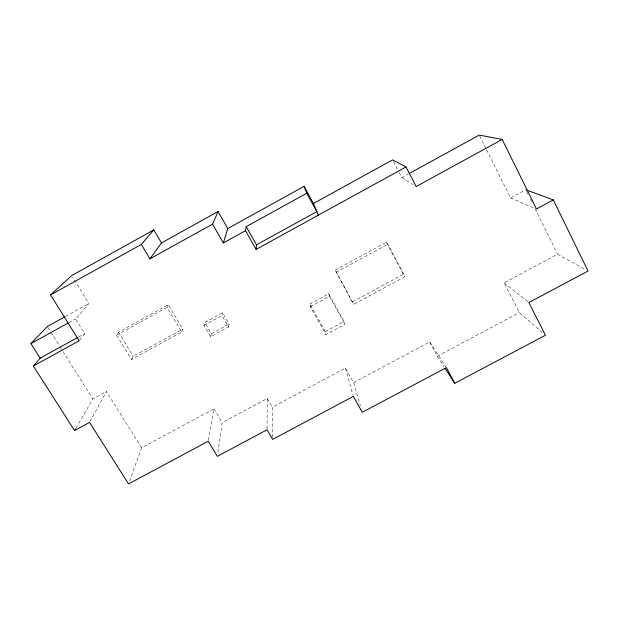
<?xml version="1.0" encoding="UTF-8"?>
<svg xmlns="http://www.w3.org/2000/svg" width="619" height="619" viewBox="0 0 619 619"><rect width="100%" height="100%" fill="white"/><g stroke="black" fill="none" stroke-linecap="round" stroke-linejoin="round"><path stroke-width="0.46" stroke-dasharray="3.1 2.32" d="M267.06 428.843L267.253 398.489L222.198 422.676L217.64 454.454M208.394 440.279L213.919 408.88L141.596 447.808L129.518 481.218M228.589 326.917L229.1 324.039L222.546 312.819L204.757 322.545L203.945 325.408L210.622 336.713L228.589 326.917L221.958 315.566L222.546 312.819M210.622 336.713L211.35 333.718L204.757 322.545M181.723 332.024L182.814 329.084L168.314 304.772L118.469 332.194L116.573 335.181L131.499 359.5L181.723 332.024L167.037 307.426L168.314 304.772M131.499 359.5L133.201 356.227L182.814 329.084M90.026 421.562L106.483 391.556L141.596 447.808M76.005 428.054L92.873 398.969L106.483 391.556M79.719 340.071L84.702 333.626L75.58 318.94L88.927 303.503L72.756 277.204M65.629 316.394L88.927 303.503M68.848 322.661L75.58 318.94M78.822 336.868L84.702 333.626M399.178 172.539L401.816 177.599L408.548 173.9M116.573 335.181L167.037 307.426M203.945 325.408L221.958 315.566M211.35 333.718L229.1 324.039M335.219 270.147L386.295 242.308L387.788 244.18L405.105 276.569L353.704 304.401L335.219 270.147L353.704 304.401M336.063 272.368L387.788 244.18M309.802 304.053L328.72 293.77L344.102 321.462L345.038 324.302L325.989 334.585L310.312 306.684L309.802 304.053L325.284 331.629L325.989 334.585M486.549 149.721L510.598 197.956L525.732 189.739M310.312 306.684L329.47 296.277L328.72 293.77M352.652 301.801L403.41 274.31L405.105 276.569M325.284 331.629L344.102 321.462M542.538 332.728L519.349 312.564L504.168 282.829L557.58 254.216L585.512 269.629M272.685 437.478L272.375 407.248L345.448 368.096L353.588 382.612L360.39 405.785M353.588 382.612L429.687 341.967L445.842 366.819M429.687 341.967L437.339 356.242L519.349 312.564M510.598 197.956L534.785 208.263M401.816 177.599L412.989 184.555M504.168 282.829L528.123 301.971M437.339 356.242L443.993 366.58M47.825 327.335L50.387 331.405M50.897 332.217L59.602 346.06M60.113 346.872L92.873 398.969M118.469 332.194L133.201 356.227M213.919 408.88L222.198 422.676M267.253 398.489L272.375 407.248M329.47 296.277L345.038 324.302M386.295 242.308L403.41 274.31M393.452 161.582L398.737 171.695M479.679 135.932L486.124 148.854M526.583 191.464L527.86 194.041M530.406 199.194L532.526 203.496M535.079 208.657L557.58 254.216M345.448 368.096L353.093 395.471"/><path stroke-width="0.93" d="M445.022 368.166L454.748 383.277L545.44 335.25L528.874 302.575L588.05 271.029L553.309 199.922L536.511 208.998L502.171 139.445L416.185 186.543L406.002 166.952L256.104 249.387L256.49 244.83L246.207 226.655L306.745 193.221L304.107 186.327L227.777 228.543L223.32 242.927L212.549 224.14L218.074 211.528L227.777 228.543M256.104 249.387L245.503 230.678L246.207 226.655M77.986 337.332L40.196 358.138L33.349 365.999L74.559 430.545L75.526 428.882M161.489 242.927L153.822 229.897L141.356 244.466L149.891 258.85L161.489 242.927L218.074 211.528M40.196 358.138L30.95 343.599L47.315 326.523L64.794 316.851M33.349 365.999L79.17 340.783L50.58 294.915L71.742 275.563L153.822 229.897M50.58 294.915L141.356 244.466M149.891 258.85L212.549 224.14M30.95 343.599L68.005 323.126M223.32 242.927L245.503 230.678M318.267 215.203L313.477 203.481L392.57 159.895L406.002 166.952M256.49 244.83L316.812 211.636L306.745 193.221M409.391 173.436L479.253 135.074L502.171 139.445M74.559 430.545L89.569 422.398L128.535 483.926L208.224 441.231L217.37 456.319L267.06 429.787L272.7 439.366L353.348 396.384L362.293 412.277L446.361 367.624L454.748 383.277M526.622 190.072L553.309 199.922M304.107 186.327L313.477 203.481"/></g></svg>
